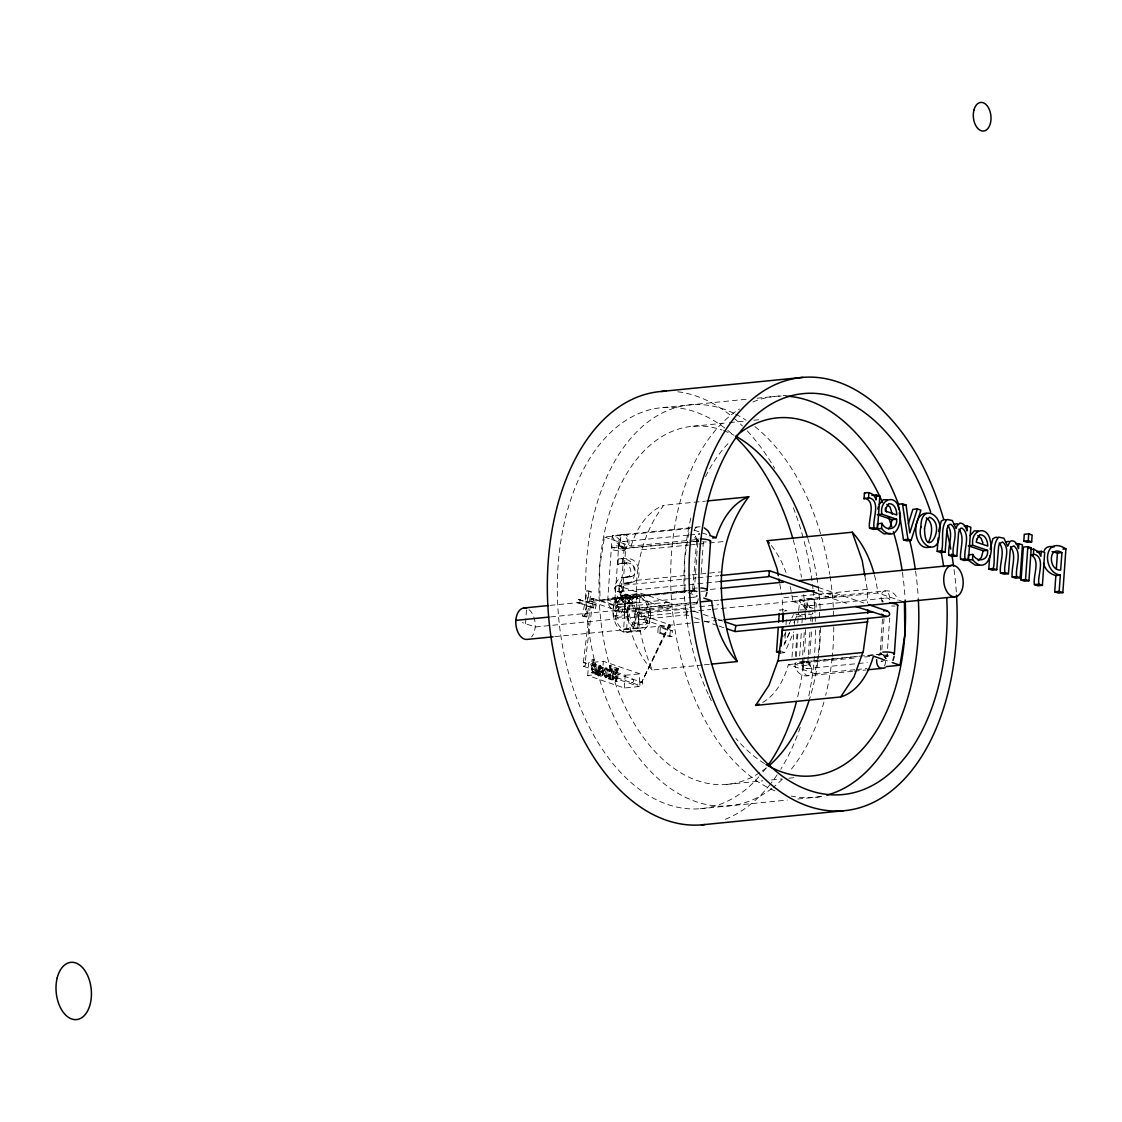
<?xml version="1.0" encoding="UTF-8"?>
<svg xmlns="http://www.w3.org/2000/svg" width="1122" height="1122" viewBox="0 0 1122 1122"><rect width="100%" height="100%" fill="white"/><g stroke="black" fill="none" stroke-linecap="round" stroke-linejoin="round"><path stroke-width="0.75" stroke-dasharray="5 3.75" d="M618.446 548.981L618.559 547.354M812.749 613.538L812.763 612.822M599.358 673.747L599.302 675.023L598.026 675.149L598.082 673.873L599.358 673.747C602.71 680.409 605.557 668.88 599.737 668.852L598.461 669.063L598.769 667.422L601.21 667.141A5.666 3.464 84.3 0 1 602.935 668.516L601.658 668.642A5.666 3.464 84.3 0 0 599.933 667.267L599.274 667.183M525.503 623.692L526.484 609.667M587.732 675.5L588.615 662.765L603.327 661.293L639.905 673.817L639.007 686.552L624.295 688.01L587.732 675.5L602.444 674.042L639.007 686.552M592.121 673.088L592.22 671.671L593.496 671.545L593.398 672.962L591.14 672.751L592.065 659.694L594.309 659.89L593.945 664.981L592.668 665.108L593.033 660.017L592.065 659.694M593.398 672.962L592.416 672.625L593.342 659.554M598.026 675.149L597.044 674.813C596.666 672.471 597.1 662.373 601.757 667.211L603.033 667.085L601.21 665.809L598.938 665.865M598.363 670.409L599.513 674.574L601.785 674.322L602.163 672.064L598.363 670.409L600.887 672.19L600.032 674.631M598.461 669.063C604.169 668.768 601.532 680.633 598.082 673.873M599.302 675.023L598.321 674.687L598.797 668.333L600.677 665.697M599.639 670.283L600.046 673.593L601.308 674.504M599.737 668.852L600.551 667.057M601.658 668.642L601.757 667.211M602.444 674.042L603.327 661.293M700.114 526.765L612.247 535.643L607.759 599.274C607.128 606.343 613.86 613.229 621.041 611.672L698.024 603.692M608.671 678.796L609.583 665.725L610.859 665.598L611.827 665.935L610.915 678.992L608.671 678.796L610.915 678.992M614.898 599.709L618.937 541.968L688.052 535.096M609.639 679.119L610.55 666.061L609.583 665.725M609.947 678.656L610.859 665.598M617.927 564.45L618.32 558.924C624.407 558.139 632.906 557.129 636.44 563.468A10.35 6.325 84.3 0 1 638.628 570.747C641.321 583.37 628.615 582.837 620.592 584.394C613.271 595.011 629.119 603.706 637.24 596.048L636.833 601.869C621.476 611.518 606.427 587.058 620.578 577.858C625.838 576.456 636.37 578.994 635.024 570.341C634.757 561.757 623.818 561.533 617.927 564.45L626.399 562.865M622.177 564.015L622.57 558.504M615.235 681.04L615.585 676.061L614.057 675.837L611.799 679.862L610.649 679.469C610.649 674.392 616.146 675.739 613.285 672.008C612.303 668.656 615.655 666.482 618.432 668.726L617.549 681.264L615.235 681.04L617.549 681.264M615.669 674.687L616.006 669.96L614.155 669.469C611.462 670.914 613.986 675.865 616.946 674.546L617.282 669.834L614.155 669.469M616.273 681.391L617.156 668.852C612.822 665.136 609.933 672.344 613.468 674.588M622.037 600.158L625.585 549.5C625.501 542.922 618.376 537.662 612.794 535.362M616.511 680.914L616.848 675.935L614.267 675.753M626.623 629.4L628.657 600.256M624.295 688.01L625.192 675.276L588.615 662.765M628.404 603.412L632.584 602.304L632.99 596.483L637.24 596.048M657.843 632.654L658.249 626.847L660.367 626.637L672.359 630.732L671.952 636.539L669.834 636.749L657.843 632.654L659.96 632.443L671.952 636.539M659.96 632.443L660.367 626.637M669.834 636.749L670.241 630.943L658.249 626.847M701.222 572.669L703.354 542.164M785.4 633.313L784.671 643.733L789.397 632.906M786.003 624.631L786.368 619.428M792.034 657.015L793.829 631.349M794.306 624.505L794.544 621.083L793.128 624.281M795.4 656.398L797.223 630.354M797.756 623.019L798.485 612.528M798.626 610.508L799.972 599.4L884.669 590.971C890.588 589.723 896.562 594.267 897.642 600.088M796.283 656.594L798.079 630.929M799.649 655.977L801.346 631.658M801.964 622.976L802.44 616.034L797.504 614.351L793.254 614.772L791.908 617.857M802.076 663.761L804.32 631.658M805.147 619.807L805.498 614.73M805.736 611.392L806.115 606.02L886.829 597.984M808.219 656.482L807.854 661.559L857.559 656.608M808.331 654.785L810.112 629.4M810.701 620.943L811.29 612.472M809.214 664.21L809.313 662.793M809.902 654.294L811.571 630.522M812.16 622.037L812.524 616.946M882.467 619.035L880.041 654.491L879.157 655.164L880.153 654.35A7.195 4.236 78.2 0 1 884.557 655.851L886.184 658.951L884.402 655.893L888.105 656.566L884.445 655.991A7.195 1.136 8.1 0 1 880.041 654.491M884.024 618.685L881.541 654.224L864.403 655.935M887.095 655.304L887.207 653.663L887.053 655.571A6.353 4.853 -71.1 0 1 882.593 661.054L881.051 661.237L882.383 661.11M887.572 648.572L889.704 618.068M615.01 598.082L614.898 599.975A6.353 4.853 -71.1 0 0 618.657 604.66L620.2 604.52M802.188 662.12L802.076 664.028A6.353 4.853 -71.1 0 0 805.82 668.698L807.363 668.572M583.314 662.569L591.168 598.966L592.991 599.176L585.137 662.765L583.314 662.569L584.155 662.583M600.018 600.13L685.037 591.659L684.644 559.205L689.455 528.546L604.435 537.017L599.611 567.676L600.018 600.13L626.637 609.232L697.772 602.149M702.554 664.995L652.233 670.016C630.452 617.899 628.04 551.898 663.747 505.293L705.401 501.141M762.708 702.414A82.369 50.322 84.3 0 0 788.387 664.589L815.007 673.691L819.817 643.032L819.635 627.661M586.848 616.89L584.758 616.749L586.652 605.922L588.741 606.048L586.848 616.89L584.604 616.118L586.497 605.277L577.62 602.823L578.209 599.457L587.058 601.911L588.966 591.014L586.876 590.873L584.983 601.771L587.058 601.911M586.497 605.277L579.695 602.963L580.284 599.583M584.758 616.749L582.514 615.978L584.408 605.151M586.652 605.922L595.516 608.362L596.105 604.996L587.241 602.542L589.148 591.645L586.876 590.873M596.105 604.996L589.331 602.682L591.224 591.785L588.966 591.014M593.426 608.236L594.015 604.87M697.253 587.956A7.195 1.669 2.5 0 0 693.41 589.99L692.54 590.705L696.93 538.125L696.453 539.317L698.655 540.972M879.985 654.266L880.041 654.07M669.834 625.683L641.63 682.372L668.698 625.108L669.834 625.683L668.712 625.206M642.331 682.485L641.181 681.966M614.141 602.738L612.907 609.148L613.201 616.09L617.016 617.395L628.348 616.273A13.941 8.513 84.3 0 1 629.274 602.921L625.473 601.616L614.141 602.738L617.942 604.043L629.274 602.921M625.473 601.616L624.239 608.026L624.533 614.968L628.348 616.273M638.081 624.603L639.33 618.194L639.021 611.252L635.22 609.961A14.782 9.032 84.3 0 1 634.281 623.299L638.081 624.603L649.428 623.481L650.662 617.072L650.353 610.13L646.553 608.825L635.22 609.961M610.649 679.469L611.925 679.343L614.744 674.462M783.801 636.426L785.821 631.784M789.201 624.056L791.234 619.414M794.811 620.536L797.504 614.351M783.983 645.066L789.608 632.275M780.463 653.06L784.713 652.639L793.871 631.854M611.799 679.862L613.075 679.736L615.543 675.626M592.668 665.108C596.511 660.914 598.896 668.333 597.381 671.433A5.315 3.254 84.3 0 1 596.469 673.382L593.987 673.971L592.22 671.671M593.945 664.981L595.347 663.873M692.821 590.326L691.376 592.29L692.989 590.298A7.195 4.236 78.2 0 1 697.393 591.799M632.99 596.483L628.825 598.531M622.093 599.316L623.173 602.444A7.195 4.516 -89.3 0 0 615.557 599.835L617.689 597.816L612.121 598.082A7.195 1.725 1.9 0 0 609.218 600.593A7.195 1.725 1.9 0 0 620.634 600.943L622.023 599.232M809.271 663.368L810.35 666.496A7.195 4.516 -89.3 0 0 802.721 663.887L804.867 661.868L799.299 662.134A7.195 1.725 1.9 0 0 796.396 664.645A7.195 1.725 1.9 0 0 807.812 664.995L809.2 663.284M594.099 672.625L594.351 672.499A3.071 1.879 84.3 0 0 595.053 671.222C597.044 656.959 587.185 673.326 595.628 672.373A3.071 1.879 84.3 0 0 596.329 671.096L596.287 666.131L593.945 665.248M615.431 669.343L614.379 672.12L616.946 674.546M620.62 600.985L621.56 600.579A7.195 1.725 1.9 0 0 620.592 598.839A7.195 1.725 1.9 0 0 613.93 597.97L612.121 598.082M807.798 665.037L808.738 664.631A7.195 1.725 1.9 0 0 807.77 662.892A7.195 1.725 1.9 0 0 801.108 662.022L799.299 662.134M594.394 674.027L595.193 673.509A5.315 3.254 84.3 0 0 596.105 671.559L596.048 666.23L594.071 664M605.501 677.87L607.984 674.603L607.493 669.61A2.525 1.543 84.3 0 0 606.399 669.007C602.023 668.488 602.809 678.964 607.353 676.019C609.148 673.523 607.381 665.598 603.566 668.656C597.956 686.608 618.909 672.485 604.996 667.772M606.399 669.021L604.968 673.551L606.651 676.384M625.305 577.157C635.024 577.788 630.662 560.804 622.149 563.286M595.221 665.122L593.706 669.652L595.375 672.499M605.375 676.51L606.904 673.382L606.217 669.736A2.525 1.543 84.3 0 0 605.123 669.147M623.285 541.547L624.603 541.407M624.197 548.686L699.146 541.225M694.041 589.962L692.877 590.438A7.195 1.136 8.1 0 0 697.281 591.939M810.449 605.6L811.781 605.459M881.219 654.014L805.989 661.517M629.554 576.736C613.482 576.245 617.759 604.786 632.654 602.977M606.259 667.646C602.766 669.133 602.893 676.692 606.778 677.744M698.347 534.072L699.862 533.946M885.51 598.124L887.039 597.998A6.311 4.811 -71.1 0 1 890.055 600.116M618.054 585.712C614.197 585.347 613.496 590.705 617.338 591.28L666.033 607.942C670.129 610.172 674.266 603.945 668.894 602.626L618.054 585.712L696.285 577.914M617.338 591.28C621.434 593.51 625.585 587.283 620.2 585.965M668.894 602.626C664.799 600.41 660.648 606.637 666.033 607.942M591.182 598.952L592.935 599.148M585.123 662.793L584.296 662.751M631.041 582.711L624.842 583.973C620.242 589.807 625.291 599.919 633.088 598.11M626.791 583.131C633.131 583.721 634.856 576.049 634.379 571.168A10.35 6.325 84.3 0 0 632.191 563.889C629.61 559.008 623.243 558.307 618.32 558.924M662.723 407.595L748.332 399.067M756.999 398.212L786.087 395.309M693.059 426.262L727.771 422.812M729.496 422.629L745.12 421.073M753.788 420.217L759.005 419.698M689.764 534.928L699.651 533.946M604.435 537.017L631.041 546.119L688.305 540.411M690.044 540.243L698.711 539.387M641.63 549.738L688.487 545.082M690.226 544.899L707.575 543.174M709.314 543.006L723.185 541.617M627.464 577.045L631.714 576.624M636.567 580.326L690.367 574.969M692.092 574.787L721.586 571.855M624.575 583.061L628.839 582.641M698.024 577.746L704.967 577.059M706.706 576.876L718.879 575.67M619.498 591.546L720.1 581.533M622.976 595.291L637.142 593.875M686.496 590.691L618.685 597.465M688.221 590.523L695.668 590.789A7.195 4.446 86.6 0 1 696.664 591.855M550.145 605.375L696.496 590.803M710.408 589.415L719.09 588.545M625.767 598.419L630.466 602.135A15.792 9.649 84.3 0 1 628.601 628.797L623.622 629.204A15.792 9.649 84.3 0 1 615.024 610.508A15.792 9.649 84.3 0 1 625.767 598.419L639.947 597.016M632.584 602.304L636.833 601.869M618.867 604.66L687.029 597.872M688.74 597.703L695.205 597.058M620.494 606.974L666.734 602.374M550.636 616.918L687.982 603.243M689.721 603.075L698.361 602.205M713.929 600.663L719.118 600.144M620.901 612.921A2.987 1.823 84.3 0 0 622.177 608.433A2.987 1.823 84.3 0 0 619.021 608.489A2.987 1.823 84.3 0 0 620.901 612.921L668.179 608.208M867.236 589.387L782.216 597.844L782.637 611.434M827.335 593.636L831.584 593.215M637.226 612.85L697.954 606.806M699.693 606.637L718.781 604.73M613.201 616.09L624.533 614.968M639.68 613.594L687.141 608.881L692.008 610.536M688.305 611.756L535.166 627.002L522.277 622.584M690.03 611.588L710.773 609.512M712.512 609.344L836.998 596.946L817.672 590.34M790.183 586.61A83.477 50.995 84.3 0 1 792.805 601.476L877.825 593.005L902.873 601.574M640.382 619.512L686.44 614.926L692.933 617.156M634.281 623.299L645.613 622.177L649.428 623.481M623.622 629.204L637.787 627.801M554.801 636.637L702.891 621.897M704.63 621.728L716.804 620.508M718.543 620.34L722.021 619.989M626.413 632.345A18.611 11.374 84.3 0 0 633.65 603.748A18.611 11.374 84.3 0 0 614.014 605.361A18.611 11.374 84.3 0 0 626.413 632.345L640.592 630.943A18.611 11.374 84.3 0 0 647.815 602.332A18.611 11.374 84.3 0 0 628.194 603.945A18.611 11.374 84.3 0 0 640.592 630.943M802.44 616.034L798.191 616.455L793.254 614.772M670.241 630.943L672.359 630.732M593.033 660.017L594.309 659.89M610.55 666.061L611.827 665.935M613.916 667.983L615.193 667.856M617.156 668.852L618.432 668.726M616.006 669.96L617.282 669.834M591.14 672.751L592.416 672.625M597.044 674.813L598.321 674.687M704.293 664.827L709.497 664.308M600.607 676.089L601.883 675.949M615.585 676.061L616.848 675.935M625.192 675.276L639.905 673.817M788.387 664.589L857.797 657.674M864.739 656.987L871.682 656.286M806.045 668.712L867.348 662.597M815.007 673.691L854.908 669.722M856.647 669.539L867.068 668.516M852.552 671.307L808.205 675.725C801.038 677.281 794.306 670.395 794.937 663.326M854.263 671.138L866.198 669.946M726.369 784.446L762.806 780.814M771.487 779.944L781.894 778.92M788.836 778.219L795.779 777.532M700.03 808.752L787.364 800.056M797.784 799.018L821.725 796.634M693.873 597.185L695.43 597.016A6.353 4.853 -71.1 0 0 696.93 596.259M589.148 591.645L591.224 591.785M587.241 602.542L589.331 602.682M577.62 602.823L579.695 602.963M582.514 615.978L584.604 616.118M625.094 548.588L622.822 547.817A7.195 4.446 86.6 0 1 621.378 536.148A7.195 4.446 86.6 0 1 628.601 538.616A7.195 4.446 86.6 0 1 625.094 548.588L622.794 547.831M595.67 673.901L593.496 671.545M799.972 599.4L805.568 602.528L811.711 609.148M694.153 530.159L706.678 534.437M818.387 587.451L863.898 603.019M816.956 593.215L849.158 604.239M792.805 601.476L813.155 608.433M688.179 592.725L697.561 595.95M882.804 659.329L890.63 662.008M693.634 611.097L701.755 613.874M703.368 614.435L716.355 618.867M717.982 619.428L722.849 621.097M694.56 617.703L702.667 620.48M704.293 621.041L717.281 625.487M718.907 626.034L723.774 627.703M782.118 651.742L784.713 652.639M592.542 598.307L617.857 606.974M644.28 616.02L669.61 624.688L641.742 682.246L584.604 662.695M591.575 601.771L616.89 610.438M643.313 619.47L668.642 628.138M578.209 599.457L584.983 601.771M588.741 606.048L595.516 608.362M583.594 666.286L640.732 685.837M611.925 679.343L613.075 679.736M697.828 540.804L696.383 540.005A7.195 1.388 5.5 0 1 699.062 538.953M698.038 541.07L695.878 539.373A7.195 4.348 82.1 0 1 693.999 534.423M620.522 546.274L614.533 540.467L612.163 536.344M806.662 609.512L801.711 604.52L799.341 600.396M883.014 601.897L882.509 600.13L882.916 601.897M864.852 575.712L867.502 590.915L867.657 602.977M779.832 584.169L781.613 594.436M696.453 538.616L696.453 539.121A7.195 1.921 -0.2 0 0 697.898 540.033M819.439 612.289L819.509 617.409M617.016 617.395A13.941 8.513 84.3 0 1 617.942 604.043M646.553 608.825A14.782 9.032 84.3 0 1 645.613 622.177M771.445 545.601A83.477 50.995 84.3 0 1 785.989 572.472M874.501 575.235A83.477 50.995 84.3 0 1 877.825 593.005M764.503 763.591A179.871 109.886 84.3 0 1 735.906 738.458M711.306 700.647A179.871 109.886 84.3 0 1 708.978 695.836M708.22 694.209A179.871 109.886 84.3 0 1 691.559 515.124M705.514 476.598A179.871 109.886 84.3 0 1 730.408 441.17M902.397 572.374A179.871 109.886 84.3 0 1 905.047 598.278M631.041 546.119A90.209 55.104 84.3 0 1 663.747 505.293M759.65 772.749A179.871 109.886 84.3 0 1 600.691 619.232A179.871 109.886 84.3 0 1 721.979 430.035M723.48 430.568A179.871 109.886 84.3 0 1 733.998 435.238M807.826 538.49A179.871 109.886 84.3 0 1 816.578 575.656M816.844 577.381A179.871 109.886 84.3 0 1 817.868 584.296M818.092 586.021A179.871 109.886 84.3 0 1 820.112 608.489M820.477 627.647A179.871 109.886 84.3 0 1 809.537 699.02M766.354 767.897A179.871 109.886 84.3 0 1 761.011 771.838M652.233 670.016A81.92 50.041 84.3 0 1 626.637 609.232M691.236 591.154A7.195 4.446 86.6 0 1 693.396 590.004L695.682 590.761A7.195 1.669 2.5 0 0 697.323 591.056M698.291 598.699A7.195 4.446 86.6 0 1 693.2 604.225M705.766 590.859A7.195 1.669 2.5 0 1 701.012 591.308M625.08 548.616A7.195 1.669 2.5 0 1 618.797 550.678A7.195 1.669 2.5 0 1 611.574 548.209A7.195 1.669 2.5 0 1 622.794 547.831M706.271 542.01A7.195 1.388 5.5 0 1 702.596 541.772M694.167 530.804A7.195 4.348 82.1 0 1 699.777 527.705M878.414 655.206A7.195 4.446 86.6 0 1 880.56 654.056A7.195 1.669 2.5 0 1 882.804 652.148M884.529 666.061A7.195 4.446 86.6 0 0 882.846 654.841L880.56 654.056L882.86 654.813A7.195 1.669 2.5 0 0 891.611 655.164M812.749 613.103A7.195 1.669 2.5 0 1 809.243 614.632A7.195 1.669 2.5 0 1 801.276 614.197M895.061 606.02A7.195 1.388 5.5 0 1 891.639 605.992M806.522 607.787A7.195 4.32 81.2 0 1 810.112 598.461A7.195 4.32 81.2 0 1 814.656 608.853M807.63 607.675A7.195 4.446 86.6 0 1 811.879 598.292A7.195 4.446 86.6 0 1 815.862 608.741M882.187 601.995A7.195 4.348 82.1 0 1 884.108 591.084A7.195 4.348 82.1 0 1 889.914 599.625M810.14 612.907A7.195 1.332 6 0 1 808.527 612.921M800.014 610.003A7.195 1.332 6 0 1 804.74 609.961M529.037 609.681A15.792 9.649 84.3 0 1 531.576 636.917M677.856 391.802A217.64 132.957 84.3 0 1 732.666 417.089M733.9 418.127A217.64 132.957 84.3 0 1 742.469 425.981M747.252 430.89A217.64 132.957 84.3 0 1 774.685 468.379M793.366 507.789A217.64 132.957 84.3 0 1 803.254 538.139M804.165 541.589A217.64 132.957 84.3 0 1 813.001 588.784M813.198 590.481A217.64 132.957 84.3 0 1 815.315 621.364M815.428 629.989A217.64 132.957 84.3 0 1 808.163 698.922M800.224 727.393A217.64 132.957 84.3 0 1 780.814 769.131M777.097 774.895A217.64 132.957 84.3 0 1 771.235 783.002M770.225 784.292A217.64 132.957 84.3 0 1 722.666 820.266M758.865 776.859A201.455 123.069 84.3 0 1 558.714 618.236A201.455 123.069 84.3 0 1 726.551 429.431M727.799 430.427A201.455 123.069 84.3 0 1 733.984 435.771M793.184 539.724A201.455 123.069 84.3 0 1 801.431 577.227M803.703 594.646A201.455 123.069 84.3 0 1 805.316 619.106M805.456 629.638A201.455 123.069 84.3 0 1 804.278 655.627M804.123 657.38A201.455 123.069 84.3 0 1 797.335 698.15M766.003 768.079A201.455 123.069 84.3 0 1 759.903 775.667M771.894 788.401A201.455 123.069 84.3 0 1 587.297 617.927A201.455 123.069 84.3 0 1 734.111 413.415M735.639 414.172A201.455 123.069 84.3 0 1 746.172 420.287M754.896 426.612A201.455 123.069 84.3 0 1 829.775 574.408M830.042 576.147A201.455 123.069 84.3 0 1 833.38 609.26M833.464 611.013A201.455 123.069 84.3 0 1 833.66 616.287M833.786 626.819A201.455 123.069 84.3 0 1 832.3 656.314M832.117 658.067A201.455 123.069 84.3 0 1 825.68 695.331M823.927 702.049A201.455 123.069 84.3 0 1 789.285 771.627M782.314 779.229A201.455 123.069 84.3 0 1 773.226 787.349M821.767 796.311A201.455 123.069 84.3 0 1 791.206 796.045M774.923 790.912A201.455 123.069 84.3 0 1 672.078 606.946A201.455 123.069 84.3 0 1 739.398 409.039M752.89 401.971A201.455 123.069 84.3 0 1 781.136 396.066M915.58 571.168A201.455 123.069 84.3 0 1 918.217 597.283M954.065 569.541A217.64 132.957 84.3 0 1 956.407 593.454M686.243 613.383C687.239 619.512 687.814 600.466 686.243 613.383M624.113 548.42L620.676 597.507L694.364 590.172L697.8 541.085L624.113 548.42M625.964 595.67L623.425 631.952L637.605 630.55L640.129 594.267L625.964 595.67M626.23 547.55L625.277 548.349A7.195 4.32 81.2 0 1 620.873 546.835L620.003 545.418A7.195 4.32 81.2 0 1 620.34 535.559A7.195 4.32 81.2 0 1 626.553 537.69A7.195 4.32 81.2 0 1 626.216 547.55M783.731 609.625L779.481 610.045L782.721 611.167L786.971 610.747L783.731 609.625M621.251 546.372L619.442 546.105A7.195 1.332 6 0 0 611.448 546.456A7.195 1.332 6 0 0 617.689 548.588A7.195 1.332 6 0 0 625.669 548.237L625.655 547.887A7.195 1.332 6 0 0 621.237 546.372M642.233 682.358L642.135 682.274A1.865 1.431 -71.1 0 0 639.764 684.182A1.865 1.431 -71.1 0 0 641.868 685.542A1.865 1.431 -71.1 0 0 642.093 682.386M697.547 540.341L695.331 536.148L697.547 540.341M669.722 627.857A1.795 1.374 -71.1 0 0 669.946 624.828A1.795 1.374 -71.1 0 0 667.702 626.553A1.795 1.374 -71.1 0 0 669.722 627.857M632.724 682.414A1.865 1.431 -71.1 0 0 632.948 679.259A1.865 1.431 -71.1 0 0 630.634 681.054A1.865 1.431 -71.1 0 0 632.724 682.414M584.73 665.991A1.865 1.431 -71.1 0 0 584.941 662.836A1.865 1.431 -71.1 0 0 582.627 664.631A1.865 1.431 -71.1 0 0 584.73 665.991M617.984 610.158A1.795 1.374 -71.1 0 0 618.194 607.114A1.795 1.374 -71.1 0 0 615.964 608.839A1.795 1.374 -71.1 0 0 617.984 610.158M592.654 601.49A1.795 1.374 -71.1 0 0 592.865 598.447A1.795 1.374 -71.1 0 0 590.635 600.186A1.795 1.374 -71.1 0 0 592.654 601.49M644.407 619.19A1.795 1.374 -71.1 0 0 644.617 616.16A1.795 1.374 -71.1 0 0 642.387 617.885A1.795 1.374 -71.1 0 0 644.407 619.19M616.02 601.252A7.195 4.348 82.1 0 0 621.041 611.672A7.195 4.348 82.1 0 0 623.523 600.649A7.195 4.348 82.1 0 0 616.02 601.252M803.198 665.304A7.195 4.348 82.1 0 0 808.205 675.725A7.195 4.348 82.1 0 0 810.701 664.701A7.195 4.348 82.1 0 0 803.198 665.304M629.807 605.221A15.792 9.649 84.3 0 0 640.325 628.124A15.792 9.649 84.3 0 0 646.468 603.86A15.792 9.649 84.3 0 0 629.807 605.221M638.516 614.66A2.987 1.823 84.3 0 0 639.905 619.484A2.987 1.823 84.3 0 0 641.686 615.543A2.987 1.823 84.3 0 0 638.516 614.66"/><path stroke-width="1.5" d="M979.464 565.348L975.088 565.053L968.048 560.032L968.412 554.885L972.872 554.436C977.164 563.398 988.889 560.509 987.556 550.355L972.802 545.292C970.179 529.977 987.542 523.862 990.375 541.225C994.232 552.795 986.266 575.782 972.522 559.583L964.05 560.495L960.586 559.303C959.45 549.864 965.467 537.606 958.903 529.247M964.275 526.302L967.248 526.008L970.811 527.228L968.51 560.046L965.046 558.868C963.335 549.822 971.049 535.18 962.213 528.196L960.614 528.252L958.595 532.361L956.814 556.049L952.354 556.498L948.875 555.306C947.445 545.923 954.233 533.693 947.655 525.405M1015.887 543.974L1018.874 543.679L1022.437 544.885L1020.136 577.718L1015.676 578.167L1012.198 576.974C1011.062 567.522 1017.093 555.278 1010.515 546.919M1020.136 577.718L1016.672 576.526C1014.961 567.48 1022.675 552.837 1013.839 545.867L1011.034 547.298L1010.221 550.018L1008.44 573.707L1003.966 574.155L1000.501 572.963C999.057 563.581 1005.845 551.365 999.281 543.062M707.169 590.116L710.591 541.295M780.463 653.06L776.564 651.728L778.261 627.422M778.626 622.205L779.229 613.524M781.178 646.09L782.511 626.988M782.876 621.784L783.479 613.103M876.366 494.914L879.844 496.092L877.544 528.925L874.08 527.733C872.103 519.921 881.429 500.931 869.199 497.775L864.038 498.743L864.431 493.189C869.592 491.113 874.992 494.774 876.016 499.963L876.366 494.914L871.906 495.349M868.498 498.294L868.891 492.74M877.544 528.925L873.084 529.374L869.606 528.182C867.643 520.356 876.955 501.38 864.739 498.21L864.038 498.743M890.349 533.357L884.122 533.932L877.081 528.897L877.446 523.764L881.906 523.315C886.184 532.277 897.923 529.374 896.59 519.22L881.822 514.171L877.362 514.619L892.13 519.668L896.59 519.22M881.822 514.171C879.213 498.841 896.576 492.726 899.409 510.103C903.252 521.66 895.3 544.647 881.541 528.462L877.081 528.897M881.541 528.462L881.906 523.315M894.346 654.168L897.754 605.347M956.814 556.049L953.349 554.857C951.316 545.881 959.885 531.239 950.965 524.353L949.254 524.493L947.024 528.532L945.131 552.052L940.671 552.501L937.179 551.295L938.104 538.083M945.131 552.052L941.639 550.86C944.205 541.042 939.773 527.663 947.052 519.486L952.326 520.538L956.056 528.56L957.08 525.741L959.913 523.076C964.163 522.894 966.112 527.564 966.898 531.029L967.248 526.008M972.522 559.583L972.872 554.436M1008.44 573.707L1004.961 572.529C1002.942 563.539 1011.511 548.91 1002.577 542.01L999.548 543.553L998.636 546.19L996.757 569.71L992.283 570.158L988.805 568.966L989.73 555.755M996.757 569.71L993.265 568.517C995.817 558.714 991.399 545.334 998.678 537.143L1003.952 538.209L1007.668 546.218L1009.982 541.575L1011.539 540.748C1015.789 540.552 1017.724 545.236 1018.524 548.7L1018.874 543.679M1021.076 580.018L1023.376 547.101L1027.85 546.652L1031.244 547.817L1028.944 580.733L1024.47 581.168L1021.076 580.018L1025.536 579.569L1028.944 580.733M1023.797 541.127L1024.274 534.282L1028.734 533.848L1032.142 534.998L1031.651 541.856L1027.191 542.291L1023.797 541.127L1028.257 540.692L1031.651 541.856M1025.536 579.569L1027.85 546.652M1028.257 540.692L1028.734 533.848M1030.375 554.997L1033.348 554.703L1033.741 549.149L1038.593 551.828L1040.865 556.372L1041.216 551.323L1036.756 551.772L1039.07 552.557M1041.216 551.323L1044.694 552.515L1042.394 585.333L1037.934 585.782L1034.456 584.59C1032.549 576.273 1041.216 559.864 1030.739 554.759M1042.394 585.333L1038.93 584.141C1036.952 576.329 1046.265 557.339 1034.049 554.184L1033.348 554.703M1062.843 592.626L1059.182 591.378L1060.332 575.067C1041.567 572.402 1043.418 534.353 1065.9 548.868L1062.843 592.626L1058.383 593.075L1054.722 591.827L1055.858 575.516C1049.841 574.099 1044.694 569.317 1043.586 563.132M1056.335 568.798L1057.429 553.062L1052.057 551.603M1061.903 552.613L1060.669 570.102C1048.074 570.663 1048.088 544.436 1061.903 552.613L1057.429 553.062M938.567 531.477L941.302 520.987L944.177 519.57L946.028 519.907M990.193 549.135L992.914 538.644L995.789 537.242L997.64 537.564M707 592.36L705.794 596.371M894.178 656.412L892.972 660.423M892.13 519.668L890.447 526.33L888.484 528.869M987.556 550.355L983.096 550.79L981.413 557.466L978.216 560.593M782.819 626.932L778.261 659.68L768.991 685.262L755.681 705.415L840.701 696.944A82.369 50.322 84.3 0 0 873.421 656.118L882.804 659.329M867.853 618.474L863.295 651.209L854.024 676.804L840.701 696.944M886.142 666.608L900.026 665.234L904.851 634.561L904.444 602.107M877.881 509.009L878.4 506.541M768.879 571.673L769.299 570.649L818.387 587.451M908.329 523.764L912.859 509.374L917.319 508.925L920.924 510.159L911.064 540.397L906.604 540.832L903.491 539.78L899.311 512.74M917.319 508.925L909.774 532.908L906.071 505.068L902.467 503.834L898.007 504.283L898.792 509.36M1044.133 550.888C1045.325 546.582 1050.36 545.755 1054.091 546.989M879.199 504.381L883.323 499.725L887.151 499.823M970.165 535.517L974.303 530.86L978.118 530.944M928.455 542.178C932.116 535.208 933.897 522.74 926.295 517.789M707.126 500.973L748.781 496.822C713.059 543.441 715.471 609.428 737.252 661.545L711.236 664.14M735.709 625.627L872.537 611.925M930.208 546.919C912.845 552.753 910.559 513.245 926.618 513.203M953.896 524.353L957.276 523.693M1005.522 542.024L1008.888 541.351M885.202 667.744L883.533 668.193M883.631 610.943C887.923 608.559 892.958 615.768 886.731 616.497L735.134 631.588L727.014 628.811M661.223 391.466L802.931 377.371M876.871 496.401L879.844 496.092M903.084 505.363L906.071 505.068M712.596 537.999L716.074 537.648A90.209 55.104 84.3 0 1 748.781 496.822M869.606 528.182L874.08 527.733M778.331 575.628L777.139 568.798L767.196 540.692L852.229 532.221A83.477 50.995 84.3 0 1 874.108 573.805M903.491 539.78L907.964 539.331L911.064 540.397M972.802 545.292L968.328 545.741L983.096 550.79M937.179 551.295L941.639 550.86M720.619 575.502L769.299 570.649L769.538 571.393L768.668 576.694L720.1 581.533M948.875 555.306L953.349 554.857M1028.271 548.111L1031.244 547.817M1030.753 549.443L1033.741 549.149M960.586 559.303L965.046 558.868M1062.927 549.177L1065.9 548.868M524.044 607.97L548.406 605.543M720.829 588.377L783.394 582.15M799.046 580.593L951.989 565.362M988.805 568.966L993.265 568.517M701.25 601.799L711.657 600.761A81.92 50.041 84.3 0 0 737.252 661.545M515.84 620.382L548.896 617.086M720.843 599.975L814.207 590.677M1000.501 572.963L1004.961 572.529M1012.198 576.974L1016.672 576.526M1055.858 575.516L1060.332 575.067M1034.456 584.59L1038.93 584.141M553.062 636.819L526.961 639.414A15.792 9.649 84.3 0 1 515.783 622.415A15.792 9.649 84.3 0 1 526.583 608.306M723.76 619.821L954.92 596.806A15.792 9.649 84.3 0 0 961.049 572.543A15.792 9.649 84.3 0 0 944.387 573.903A15.792 9.649 84.3 0 0 954.92 596.806M1054.722 591.827L1059.182 591.378M782.861 630.382L867.895 621.925M776.564 651.728L780.814 651.307M777.798 660.956L862.818 652.499M867.895 669.778L881.541 668.417M701.531 824.866L843.239 810.771M886.731 616.497L855.595 606.441M864.431 493.189L865.385 493.273M709.805 535.517L716.074 537.648M868.807 604.702L886.801 610.859M816.956 593.215L768.43 575.951M703.831 598.082L711.657 600.761M892.2 662.555L900.026 665.234M724.475 621.644L735.836 625.529L734.952 631.167M884.571 616.357L881.64 614.099M977.781 535.559L981.063 538.223L982.97 543.034M886.801 504.423L890.097 507.088L892.214 514.227M704.321 527.887L707.8 530.594L710.002 534.353M852.229 532.221L862.159 560.327L864.852 575.712M778.934 579.05L779.524 582.472M902.467 503.834L907.964 539.331M867.741 609.863L867.783 613.313M782.651 613.159L782.763 621.77M767.196 540.692A83.477 50.995 84.3 0 1 769.355 543.076M759.243 704.125A82.369 50.322 84.3 0 1 755.681 705.415M905.145 600.018A179.871 109.886 84.3 0 1 765.989 764.489M735.485 436.5A179.871 109.886 84.3 0 1 882.635 502.586M885.272 508.785A179.871 109.886 84.3 0 1 886.534 511.955M888.372 516.793A179.871 109.886 84.3 0 1 891.794 526.681M893.364 531.702A179.871 109.886 84.3 0 1 902.144 570.635M700.941 587.984A7.195 1.669 2.5 0 1 706.692 590.523M700.689 538.925A7.195 1.388 5.5 0 1 708.501 539.934A7.195 1.388 5.5 0 1 710.114 541.603M882.677 668.081A7.195 4.446 86.6 0 1 876.647 659.736M882.804 652.148A7.195 1.669 2.5 0 1 891.555 652.513A7.195 1.669 2.5 0 1 893.869 654.575M889.662 603.047A7.195 1.388 5.5 0 1 897.291 605.656M704.798 824.544A217.64 132.957 84.3 0 1 548.728 617.689A217.64 132.957 84.3 0 1 666.159 391.213M956.519 595.179A217.64 132.957 84.3 0 1 782.413 793.142A217.64 132.957 84.3 0 1 721.614 436.472A217.64 132.957 84.3 0 1 943.518 518.883M946.702 530.734A217.64 132.957 84.3 0 1 950.755 549.065M951.694 554.156A217.64 132.957 84.3 0 1 953.602 566.105M946.744 597.97A201.455 123.069 84.3 0 1 786.929 779.313A201.455 123.069 84.3 0 1 726.046 453.737A201.455 123.069 84.3 0 1 930.699 512.151M940.979 551A201.455 123.069 84.3 0 1 943.658 566.61M736.425 438.071A201.455 123.069 84.3 0 1 792.693 538.027M796.494 701.46A201.455 123.069 84.3 0 1 767.981 765.372M786.256 396.164A201.455 123.069 84.3 0 1 898.834 505.11M909.662 540.243A201.455 123.069 84.3 0 1 915.328 569.429M918.315 599.036A201.455 123.069 84.3 0 1 826.76 795.147M736.986 436.879A179.871 109.886 84.3 0 1 807.307 536.807M809.004 700.689A179.871 109.886 84.3 0 1 768.977 765.737M924.542 528.21C924.626 562.851 947.838 525.124 929.549 517.2L926.421 520.075L924.542 528.21M920.938 526.975C915.776 545.054 939.479 558.265 939.352 533.287C944.429 515.279 920.755 501.871 920.938 526.975M885.749 508.294L885.328 511.043L896.773 514.956C896.829 510.201 894.655 503.483 888.862 503.61L885.749 508.294M976.715 539.43L976.308 542.164L987.753 546.077C987.795 541.323 985.621 534.619 979.829 534.731L976.715 539.43M973.896 110.18A14.39 8.794 84.3 0 0 983.489 131.05A14.39 8.794 84.3 0 0 989.071 108.932A14.39 8.794 84.3 0 0 973.896 110.18M57.208 977.865A28.779 17.587 84.3 0 0 76.38 1019.603A28.779 17.587 84.3 0 0 87.558 975.383A28.779 17.587 84.3 0 0 57.208 977.865"/></g></svg>
